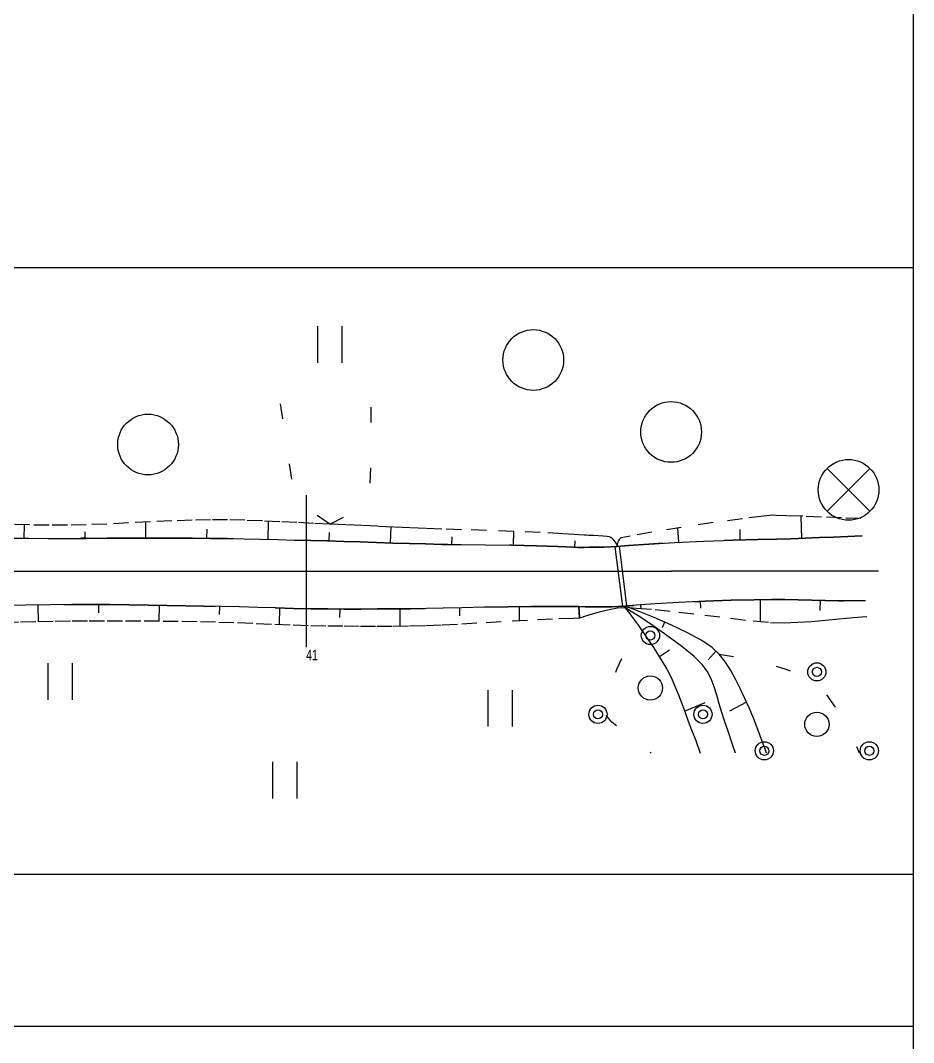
# Model space of a CAD drawing. Extents: x 2172 to 5772, y -842 to -248.
# Drawn here: x 3077.8 to 3107.23, y -638.01 to -604.33 of the extents above; entities that cross this region are included whole.
import ezdxf

# ---------------------------------------------------------------- set-up
doc = ezdxf.new("R2010")
doc.units = 0
doc.header["$MEASUREMENT"] = 0
for name, pattern in [('CONTI', [0]), ('STROT', [1.7, 0.5, -1.2]), ('TP0', [0])]:
    doc.linetypes.add(name, pattern=pattern)
doc.layers.get('0').update_dxf_attribs({"linetype": 'CONTINUOUS'})
for name, color, linetype in [('DEFAULT', 7, 'CONTI'), ('OBRIVDEFAULT', 32, 'CONTI'), ('OTKOSDEFAULT', 32, 'CONTI'), ('SIT_LDEFAULT', 7, 'CONTI'), ('USLZNDEFAULT', 7, 'CONTI')]:
    doc.layers.add(name, color=color, linetype=linetype)
doc.styles.add('SHRFT', font='TXT', dxfattribs={"width": 8.75})

# ---------------------------------------------------------------- blocks, each defined once
blk = doc.blocks.new('BL_2009')
at = {"color": 0}
for centre, radius in [((0, 8.65), 1.5), ((0, 8.65), 0.75), ((0, 0), 2), ((-8.65, -4.35), 1.5), ((8.65, -4.35), 1.5), ((-8.65, -4.35), 0.75), ((8.65, -4.35), 0.75)]:
    blk.add_circle(centre, radius, dxfattribs=at)
blk = doc.blocks.new('BL_7')
at = {"color": 0}
for p, q in [((-3.5, 3.5), (3.5, -3.5)), ((-3.5, -3.5), (3.5, 3.5))]:
    blk.add_line(p, q, dxfattribs=at)
blk.add_circle((0, 0), 5, dxfattribs=at)
blk = doc.blocks.new('BL_2011')
at = {"color": 0}
for p, q in [((0, 0), (0, 6)), ((4, 0), (4, 6))]:
    blk.add_line(p, q, dxfattribs=at)
blk = doc.blocks.new('BL_2004')
at = {"color": 0}
blk.add_circle((0, 0), 5, dxfattribs=at)

msp = doc.modelspace()

# ---------------------------------------------------------------- linework, layer by layer
at = {"linetype": 'TP0'}
for p, q in [((3107.228, -612.478), (2267.228, -612.478)), ((3107.228, -632.478), (2267.228, -632.478))]:
    msp.add_line(p, q, dxfattribs=at)
at = {"linetype": 'Continuous'}
msp.add_lwpolyline([(3107.228, -837.478), (3107.228, -447.023)], dxfattribs=at)
at = {"layer": 'DEFAULT', "color": 12, "linetype": 'CONTI'}
for p, q in [((3087.228, -624.978), (3087.227, -619.977)), ((3072.276, -622.477), (3077.909, -622.478)), ((3095.908, -622.478), (3096.744, -622.478)), ((3096.744, -622.478), (3097.581, -622.478)), ((3097.581, -622.478), (3098.417, -622.478)), ((3098.417, -622.478), (3099.254, -622.478))]:
    msp.add_line(p, q, dxfattribs=at)
for points in [[(3077.909, -622.478, 0), (3079.266, -622.478, 0)], [(3079.266, -622.478, 0), (3080.57, -622.477, 0)], [(3080.57, -622.477, 0), (3081.821, -622.478, 0)], [(3081.821, -622.478, 0), (3083.02, -622.478, 0)], [(3083.02, -622.478, 0), (3084.165, -622.478, 0)], [(3084.165, -622.478, 0), (3085.256, -622.477, 0)], [(3085.256, -622.477, 0), (3086.296, -622.476, 0)], [(3086.296, -622.476, 0), (3087.282, -622.478, 0)], [(3087.282, -622.478, 0), (3088.212, -622.477, 0)], [(3088.212, -622.477, 0), (3089.092, -622.477, 0)], [(3089.092, -622.477, 0), (3089.917, -622.479, 0)], [(3089.917, -622.479, 0), (3090.69, -622.478, 0)], [(3090.69, -622.478, 0), (3091.407, -622.478, 0)], [(3091.407, -622.478, 0), (3092.073, -622.478, 0)], [(3092.073, -622.478, 0), (3092.686, -622.478, 0)], [(3092.686, -622.478, 0), (3093.245, -622.479, 0)], [(3093.245, -622.479, 0), (3093.752, -622.477, 0)], [(3093.752, -622.477, 0), (3094.203, -622.477, 0)], [(3094.203, -622.477, 0), (3094.603, -622.477, 0)], [(3094.603, -622.477, 0), (3094.949, -622.478, 0)], [(3094.949, -622.478, 0), (3095.243, -622.478, 0)], [(3095.243, -622.478, 0), (3095.482, -622.478, 0)], [(3095.482, -622.478, 0), (3095.668, -622.478, 0)], [(3095.668, -622.478, 0), (3095.802, -622.477, 0)], [(3095.802, -622.477, 0), (3095.882, -622.477, 0)], [(3095.882, -622.477, 0), (3095.907, -622.477, 0)], [(3099.281, -622.478, 0), (3099.254, -622.477, 0)], [(3099.361, -622.478, 0), (3099.281, -622.478, 0)], [(3099.493, -622.477, 0), (3099.361, -622.478, 0)], [(3099.681, -622.478, 0), (3099.493, -622.477, 0)], [(3099.919, -622.477, 0), (3099.681, -622.478, 0)], [(3100.212, -622.477, 0), (3099.919, -622.477, 0)], [(3100.559, -622.478, 0), (3100.212, -622.477, 0)], [(3100.957, -622.478, 0), (3100.559, -622.478, 0)], [(3101.411, -622.478, 0), (3100.957, -622.478, 0)], [(3101.917, -622.478, 0), (3101.411, -622.478, 0)], [(3102.476, -622.477, 0), (3101.917, -622.478, 0)], [(3103.089, -622.478, 0), (3102.476, -622.477, 0)], [(3103.754, -622.478, 0), (3103.089, -622.478, 0)], [(3104.474, -622.477, 0), (3103.754, -622.478, 0)], [(3105.245, -622.478, 0), (3104.474, -622.477, 0)], [(3106.07, -622.477, 0), (3105.245, -622.478, 0)]]:
    msp.add_polyline3d(points, dxfattribs=at)
at = {"layer": 'OBRIVDEFAULT', "color": 32}
for p, q in [((3097.719, -623.673, 42.038), (3097.779, -623.752, 42.044)), ((3098.192, -623.809, 42.163), (3097.848, -623.678, 42.178)), ((3097.779, -623.752, 42.044), (3097.937, -623.963, 42.058)), ((3097.937, -623.963, 42.058), (3098.162, -624.273, 42.08)), ((3098.678, -624.005, 42.142), (3098.192, -623.809, 42.163)), ((3099.231, -624.245, 42.118), (3098.678, -624.005, 42.142)), ((3098.162, -624.273, 42.08), (3098.419, -624.639, 42.105)), ((3099.025, -624.155), (3098.947, -624.347)), ((3099.781, -624.506, 42.094), (3099.231, -624.245, 42.118)), ((3098.419, -624.639, 42.105), (3098.683, -625.026, 42.131)), ((3100.258, -624.766, 42.072), (3099.781, -624.506, 42.094)), ((3098.683, -625.026, 42.131), (3098.918, -625.396, 42.156)), ((3098.855, -625.295), (3099.182, -625.068)), ((3100.594, -624.994, 42.055), (3100.258, -624.766, 42.072)), ((3100.825, -625.218, 42.061), (3100.594, -624.994, 42.055)), ((3098.918, -625.396, 42.156), (3099.101, -625.707, 42.176)), ((3100.714, -625.11), (3100.456, -625.399)), ((3101.028, -625.474, 42.066), (3100.825, -625.218, 42.061)), ((3099.101, -625.707, 42.176), (3099.239, -625.981, 42.164)), ((3101.209, -625.756, 42.072), (3101.028, -625.474, 42.066)), ((3101.375, -626.055, 42.078), (3101.209, -625.756, 42.072)), ((3099.239, -625.981, 42.164), (3099.365, -626.263, 42.152)), ((3101.526, -626.363, 42.084), (3101.375, -626.055, 42.078)), ((3099.365, -626.263, 42.152), (3099.481, -626.55, 42.14)), ((3101.67, -626.676, 42.089), (3101.526, -626.363, 42.084)), ((3099.481, -626.55, 42.14), (3099.591, -626.841, 42.128)), ((3101.812, -626.982, 42.095), (3101.67, -626.676, 42.089)), ((3099.591, -626.841, 42.128), (3099.699, -627.132, 42.116)), ((3099.682, -627.087), (3100.364, -626.802)), ((3101.724, -626.793), (3101.168, -627.087)), ((3101.966, -627.348, 42.072), (3101.812, -626.982, 42.095)), ((3099.699, -627.132, 42.116), (3099.806, -627.424, 42.104)), ((3099.806, -627.424, 42.104), (3099.917, -627.712, 42.091)), ((3102.146, -627.818, 42.042), (3101.966, -627.348, 42.072)), ((3099.917, -627.712, 42.091), (3100.051, -628.061, 42.074)), ((3100.051, -628.061, 42.074), (3100.203, -628.478, 42.054)), ((3102.335, -628.349, 42.009), (3102.146, -627.818, 42.042)), ((3102.38, -628.478, 42), (3102.335, -628.349, 42.035))]:
    msp.add_line(p, q, dxfattribs=at)
at = {"layer": 'OTKOSDEFAULT', "color": 32, "linetype": 'STROT'}
for p, q in [((3102.294, -620.666, 42.152), (3101.591, -620.751, 42.157)), ((3102.567, -620.635, 42.15), (3102.294, -620.666, 42.152)), ((3102.7, -620.64, 42.154), (3102.567, -620.635, 42.15)), ((3103.057, -620.651, 42.163), (3102.7, -620.64, 42.154)), ((3103.575, -620.671, 42.177), (3103.057, -620.651, 42.163)), ((3104.194, -620.694, 42.194), (3103.575, -620.671, 42.177)), ((3104.855, -620.721, 42.212), (3104.194, -620.694, 42.194)), ((3078.104, -620.956, 42.31), (3077.457, -620.937, 42.297)), ((3078.746, -620.967, 42.323), (3078.104, -620.956, 42.31)), ((3079.352, -620.968, 42.335), (3078.746, -620.967, 42.323)), ((3079.972, -620.953, 42.338), (3079.352, -620.968, 42.335)), ((3080.651, -620.926, 42.343), (3079.972, -620.953, 42.338)), ((3081.365, -620.89, 42.347), (3080.651, -620.926, 42.343)), ((3082.087, -620.855, 42.351), (3081.365, -620.89, 42.347)), ((3082.796, -620.822, 42.356), (3082.087, -620.855, 42.351)), ((3083.462, -620.798, 42.36), (3082.796, -620.822, 42.356)), ((3084.065, -620.787, 42.364), (3083.462, -620.798, 42.36)), ((3084.63, -620.79, 42.358), (3084.065, -620.787, 42.364)), ((3085.201, -620.803, 42.353), (3084.63, -620.79, 42.358)), ((3085.776, -620.824, 42.347), (3085.201, -620.803, 42.353)), ((3086.347, -620.85, 42.342), (3085.776, -620.824, 42.347)), ((3086.909, -620.877, 42.336), (3086.347, -620.85, 42.342)), ((3087.46, -620.905, 42.331), (3086.909, -620.877, 42.336)), ((3087.997, -620.928, 42.326), (3087.46, -620.905, 42.331)), ((3088.523, -620.949, 42.317), (3087.997, -620.928, 42.326)), ((3089.05, -620.973, 42.309), (3088.523, -620.949, 42.317)), ((3089.576, -621, 42.301), (3089.05, -620.973, 42.309)), ((3090.102, -621.025, 42.293), (3089.576, -621, 42.301)), ((3090.63, -621.049, 42.285), (3090.102, -621.025, 42.293)), ((3091.156, -621.074, 42.276), (3090.63, -621.049, 42.285)), ((3099.577, -621.035, 42.172), (3098.61, -621.195, 42.18)), ((3100.626, -620.879, 42.165), (3099.577, -621.035, 42.172)), ((3101.591, -620.751, 42.157), (3100.626, -620.879, 42.165)), ((3105.492, -620.746, 42.229), (3104.855, -620.721, 42.212)), ((3091.684, -621.093, 42.268), (3091.156, -621.074, 42.276)), ((3092.332, -621.111, 42.26), (3091.684, -621.093, 42.268)), ((3093.155, -621.134, 42.249), (3092.332, -621.111, 42.26)), ((3094.055, -621.167, 42.237), (3093.155, -621.134, 42.249)), ((3094.927, -621.206, 42.226), (3094.055, -621.167, 42.237)), ((3095.674, -621.249, 42.216), (3094.927, -621.206, 42.226)), ((3096.197, -621.282, 42.21), (3095.674, -621.249, 42.216)), ((3096.391, -621.295, 42.207), (3096.197, -621.282, 42.21)), ((3096.432, -621.297, 42.204), (3096.391, -621.295, 42.207)), ((3096.535, -621.299, 42.195), (3096.432, -621.297, 42.204)), ((3096.681, -621.305, 42.183), (3096.535, -621.299, 42.195)), ((3096.844, -621.311, 42.17), (3096.681, -621.305, 42.183)), ((3097.002, -621.323, 42.156), (3096.844, -621.311, 42.17)), ((3097.132, -621.335, 42.146), (3097.002, -621.323, 42.156)), ((3097.212, -621.346, 42.139), (3097.132, -621.335, 42.146)), ((3097.259, -621.372, 42.137), (3097.212, -621.346, 42.139)), ((3097.31, -621.411, 42.134), (3097.259, -621.372, 42.137)), ((3097.598, -621.379, 42.187), (3097.564, -621.398, 42.178)), ((3097.895, -621.323, 42.185), (3097.598, -621.379, 42.187)), ((3098.61, -621.195, 42.18), (3097.895, -621.323, 42.185)), ((3097.356, -621.46, 42.132), (3097.31, -621.411, 42.134)), ((3097.399, -621.511, 42.129), (3097.356, -621.46, 42.132)), ((3097.434, -621.556, 42.127), (3097.399, -621.511, 42.129)), ((3097.456, -621.59, 42.125), (3097.434, -621.556, 42.127)), ((3097.464, -621.601, 42.125), (3097.456, -621.59, 42.125)), ((3097.47, -621.551, 42.135), (3097.459, -621.579, 42.128)), ((3097.459, -621.579, 42.128), (3097.464, -621.601, 42.125)), ((3097.468, -621.662, 42.212), (3097.464, -621.601, 42.125)), ((3097.464, -621.601, 42.125), (3097.468, -621.662, 42.212)), ((3097.487, -621.513, 42.145), (3097.47, -621.551, 42.135)), ((3097.507, -621.469, 42.157), (3097.487, -621.513, 42.145)), ((3097.532, -621.43, 42.168), (3097.507, -621.469, 42.157)), ((3097.564, -621.398, 42.178), (3097.532, -621.43, 42.168)), ((3096.195, -623.648, 42.226), (3096.222, -624.019, 42.213)), ((3096.222, -624.019, 42.213), (3096.195, -623.648, 42.226)), ((3096.915, -623.808, 42.131), (3097.199, -623.74, 42.098)), ((3097.199, -623.74, 42.098), (3097.476, -623.691, 42.066)), ((3097.476, -623.691, 42.066), (3097.719, -623.673, 42.038)), ((3097.719, -623.673, 42.038), (3097.716, -623.63, 42.184)), ((3097.716, -623.63, 42.184), (3097.848, -623.678, 42.178)), ((3097.848, -623.678, 42.178), (3098.091, -623.692, 42.044)), ((3098.091, -623.692, 42.044), (3098.713, -623.745, 42.054)), ((3098.713, -623.745, 42.054), (3099.495, -623.827, 42.067)), ((3094.006, -624.117, 42.248), (3094.836, -624.074, 42.235)), ((3094.836, -624.074, 42.235), (3095.544, -624.043, 42.223)), ((3095.544, -624.043, 42.223), (3096.037, -624.026, 42.216)), ((3096.037, -624.026, 42.216), (3096.222, -624.019, 42.213)), ((3096.222, -624.019, 42.213), (3096.278, -624, 42.206)), ((3096.278, -624, 42.206), (3096.429, -623.949, 42.188)), ((3096.429, -623.949, 42.188), (3096.65, -623.88, 42.162)), ((3096.65, -623.88, 42.162), (3096.915, -623.808, 42.131)), ((3099.495, -623.827, 42.067), (3100.351, -623.927, 42.081)), ((3100.351, -623.927, 42.081), (3101.196, -624.03, 42.095)), ((3101.196, -624.03, 42.095), (3101.946, -624.117, 42.107)), ((3104.326, -624.095, 42.166), (3104.781, -624.051, 42.179)), ((3104.781, -624.051, 42.179), (3105.237, -624.007, 42.192)), ((3105.237, -624.007, 42.192), (3105.692, -623.971, 42.204)), ((3077.243, -624.166, 42.333), (3077.809, -624.15, 42.357)), ((3077.809, -624.15, 42.357), (3078.382, -624.137, 42.381)), ((3078.382, -624.137, 42.381), (3078.951, -624.124, 42.405)), ((3078.951, -624.124, 42.405), (3079.508, -624.116, 42.429)), ((3079.508, -624.116, 42.429), (3080.072, -624.111, 42.431)), ((3080.072, -624.111, 42.431), (3080.66, -624.11, 42.434)), ((3080.66, -624.11, 42.434), (3081.264, -624.111, 42.437)), ((3081.264, -624.111, 42.437), (3081.882, -624.116, 42.439)), ((3081.882, -624.116, 42.439), (3082.503, -624.121, 42.442)), ((3082.503, -624.121, 42.442), (3083.122, -624.129, 42.445)), ((3083.122, -624.129, 42.445), (3083.73, -624.139, 42.448)), ((3083.73, -624.139, 42.448), (3084.337, -624.154, 42.435)), ((3084.337, -624.154, 42.435), (3084.955, -624.173, 42.421)), ((3084.955, -624.173, 42.421), (3085.573, -624.199, 42.408)), ((3085.573, -624.199, 42.408), (3086.187, -624.224, 42.394)), ((3086.187, -624.224, 42.394), (3086.788, -624.247, 42.381)), ((3086.788, -624.247, 42.381), (3087.369, -624.266, 42.369)), ((3087.369, -624.266, 42.369), (3087.925, -624.279, 42.356)), ((3087.925, -624.279, 42.356), (3088.466, -624.285, 42.346)), ((3088.466, -624.285, 42.346), (3089.006, -624.288, 42.336)), ((3089.006, -624.288, 42.336), (3089.547, -624.289, 42.325)), ((3089.547, -624.289, 42.325), (3090.086, -624.286, 42.315)), ((3090.086, -624.286, 42.315), (3090.625, -624.278, 42.305)), ((3090.625, -624.278, 42.305), (3091.163, -624.267, 42.294)), ((3091.163, -624.267, 42.294), (3091.7, -624.248, 42.284)), ((3091.7, -624.248, 42.284), (3092.345, -624.215, 42.274)), ((3092.345, -624.215, 42.274), (3093.145, -624.166, 42.261)), ((3093.145, -624.166, 42.261), (3094.006, -624.117, 42.248)), ((3101.946, -624.117, 42.107), (3102.514, -624.168, 42.116)), ((3102.514, -624.168, 42.116), (3102.964, -624.177, 42.129)), ((3102.964, -624.177, 42.129), (3103.417, -624.164, 42.141)), ((3103.417, -624.164, 42.141), (3103.87, -624.135, 42.154)), ((3103.87, -624.135, 42.154), (3104.326, -624.095, 42.166))]:
    msp.add_line(p, q, dxfattribs=at)
at = {"layer": 'OTKOSDEFAULT', "color": 32}
for p, q in [((3103.548, -621.397), (3103.52, -620.669)), ((3077.93, -621.395), (3077.932, -620.951)), ((3081.938, -621.392), (3081.939, -620.862)), ((3085.963, -621.434), (3085.976, -620.832)), ((3089.999, -621.548), (3090.016, -621.02)), ((3099.491, -621.528), (3099.466, -621.053)), ((3077.406, -621.393, 42.311), (3078.068, -621.395, 42.322)), ((3079.932, -621.397), (3079.931, -621.177)), ((3080.656, -621.396, 42.339), (3081.374, -621.393, 42.336)), ((3081.374, -621.393, 42.336), (3082.102, -621.393, 42.334)), ((3082.102, -621.393, 42.334), (3082.808, -621.393, 42.331)), ((3082.808, -621.393, 42.331), (3083.472, -621.395, 42.328)), ((3083.949, -621.399), (3083.952, -621.094)), ((3087.979, -621.484), (3087.985, -621.208)), ((3092.02, -621.599), (3092.024, -621.351)), ((3094.044, -621.625), (3094.055, -621.167)), ((3101.521, -621.452), (3101.512, -621.107)), ((3103.654, -621.394, 42.225), (3104.124, -621.374, 42.226)), ((3104.124, -621.374, 42.226), (3104.595, -621.355, 42.227)), ((3104.595, -621.355, 42.227), (3105.064, -621.334, 42.227)), ((3105.064, -621.334, 42.227), (3105.532, -621.319, 42.228)), ((3078.068, -621.395, 42.322), (3078.721, -621.398, 42.333)), ((3078.721, -621.398, 42.333), (3079.34, -621.398, 42.344)), ((3079.34, -621.398, 42.344), (3079.969, -621.397, 42.342)), ((3079.969, -621.397, 42.342), (3080.656, -621.396, 42.339)), ((3083.472, -621.395, 42.328), (3084.064, -621.399, 42.326)), ((3084.064, -621.399, 42.326), (3084.615, -621.406, 42.324)), ((3084.615, -621.406, 42.324), (3085.169, -621.416, 42.322)), ((3085.169, -621.416, 42.322), (3085.724, -621.429, 42.32)), ((3085.724, -621.429, 42.32), (3086.277, -621.44, 42.319)), ((3086.277, -621.44, 42.319), (3086.828, -621.456, 42.317)), ((3086.828, -621.456, 42.317), (3087.375, -621.47, 42.315)), ((3087.375, -621.47, 42.315), (3087.917, -621.483, 42.313)), ((3087.917, -621.483, 42.313), (3088.454, -621.496, 42.307)), ((3088.454, -621.496, 42.307), (3088.993, -621.514, 42.3)), ((3088.993, -621.514, 42.3), (3089.53, -621.532, 42.294)), ((3089.53, -621.532, 42.294), (3090.069, -621.551, 42.287)), ((3090.069, -621.551, 42.287), (3090.606, -621.568, 42.28)), ((3090.606, -621.568, 42.28), (3091.144, -621.582, 42.274)), ((3091.144, -621.582, 42.274), (3091.683, -621.595, 42.267)), ((3091.683, -621.595, 42.267), (3092.327, -621.603, 42.259)), ((3092.327, -621.603, 42.259), (3093.124, -621.61, 42.249)), ((3093.124, -621.61, 42.249), (3093.982, -621.624, 42.238)), ((3093.982, -621.624, 42.238), (3094.807, -621.643, 42.227)), ((3094.807, -621.643, 42.227), (3095.511, -621.666, 42.218)), ((3095.511, -621.666, 42.218), (3095.999, -621.687, 42.212)), ((3095.999, -621.687, 42.212), (3096.183, -621.696, 42.21)), ((3096.072, -621.691), (3096.08, -621.482)), ((3096.183, -621.696, 42.21), (3096.231, -621.695, 42.21)), ((3096.231, -621.695, 42.21), (3096.364, -621.693, 42.21)), ((3096.364, -621.693, 42.21), (3096.555, -621.69, 42.21)), ((3096.555, -621.69, 42.21), (3096.782, -621.687, 42.211)), ((3096.782, -621.687, 42.211), (3097.027, -621.682, 42.211)), ((3097.027, -621.682, 42.211), (3097.263, -621.674, 42.212)), ((3097.263, -621.674, 42.212), (3097.468, -621.662, 42.212)), ((3097.468, -621.662, 42.212), (3097.836, -621.635, 42.213)), ((3097.836, -621.635, 42.213), (3098.502, -621.588, 42.214)), ((3098.502, -621.588, 42.214), (3099.366, -621.535, 42.216)), ((3099.366, -621.535, 42.216), (3100.322, -621.491, 42.218)), ((3100.322, -621.491, 42.218), (3101.27, -621.459, 42.22)), ((3101.27, -621.459, 42.22), (3102.101, -621.44, 42.222)), ((3102.101, -621.44, 42.222), (3102.715, -621.426, 42.223)), ((3102.715, -621.426, 42.223), (3103.185, -621.412, 42.224)), ((3103.185, -621.412, 42.224), (3103.654, -621.394, 42.225)), ((3077.966, -623.602, 42.339), (3077.087, -623.622, 42.321)), ((3078.791, -623.586, 42.356), (3077.966, -623.602, 42.339)), ((3078.379, -623.595), (3078.389, -624.137)), ((3079.497, -623.577, 42.37), (3078.791, -623.586, 42.356)), ((3080.122, -623.577, 42.373), (3079.497, -623.577, 42.37)), ((3080.753, -623.581, 42.376), (3080.122, -623.577, 42.373)), ((3080.379, -623.579), (3080.377, -623.846)), ((3081.385, -623.59, 42.379), (3080.753, -623.581, 42.376)), ((3082.013, -623.601, 42.382), (3081.385, -623.59, 42.379)), ((3082.633, -623.613, 42.385), (3082.013, -623.601, 42.382)), ((3082.373, -623.608), (3082.363, -624.119)), ((3083.244, -623.626, 42.388), (3082.633, -623.613, 42.385)), ((3083.838, -623.635, 42.391), (3083.244, -623.626, 42.388)), ((3084.429, -623.646, 42.372), (3083.838, -623.635, 42.391)), ((3084.36, -623.645), (3084.355, -623.901)), ((3085.024, -623.658, 42.352), (3084.429, -623.646, 42.372)), ((3085.622, -623.674, 42.333), (3085.024, -623.658, 42.352)), ((3086.215, -623.689, 42.314), (3085.622, -623.674, 42.333)), ((3086.802, -623.704, 42.295), (3086.215, -623.689, 42.314)), ((3086.343, -623.693), (3086.331, -624.228)), ((3087.373, -623.715, 42.276), (3086.802, -623.704, 42.295)), ((3087.927, -623.721, 42.258), (3087.373, -623.715, 42.276)), ((3088.471, -623.725, 42.249), (3087.927, -623.721, 42.258)), ((3088.322, -623.724), (3088.32, -624.004)), ((3089.015, -623.725, 42.24), (3088.471, -623.725, 42.249)), ((3089.558, -623.724, 42.231), (3089.015, -623.725, 42.24)), ((3090.102, -623.72, 42.222), (3089.558, -623.724, 42.231)), ((3090.644, -623.715, 42.213), (3090.102, -623.72, 42.222)), ((3090.298, -623.717), (3090.303, -624.282)), ((3091.186, -623.709, 42.205), (3090.644, -623.715, 42.213)), ((3091.729, -623.701, 42.196), (3091.186, -623.709, 42.205)), ((3092.347, -623.687, 42.2), (3091.729, -623.701, 42.196)), ((3092.266, -623.688), (3092.272, -623.953)), ((3093.078, -623.67, 42.205), (3092.347, -623.687, 42.2)), ((3093.859, -623.655, 42.21), (3093.078, -623.67, 42.205)), ((3094.624, -623.645, 42.215), (3093.859, -623.655, 42.21)), ((3094.233, -623.648), (3094.238, -624.103)), ((3095.311, -623.643, 42.22), (3094.624, -623.645, 42.215)), ((3095.854, -623.645, 42.224), (3095.311, -623.643, 42.22)), ((3096.195, -623.648, 42.226), (3095.854, -623.645, 42.224)), ((3096.412, -623.65, 42.22), (3096.195, -623.648, 42.226)), ((3096.629, -623.652, 42.214), (3096.412, -623.65, 42.22)), ((3096.847, -623.654, 42.208), (3096.629, -623.652, 42.214)), ((3097.065, -623.651, 42.202), (3096.847, -623.654, 42.208)), ((3097.282, -623.649, 42.196), (3097.065, -623.651, 42.202)), ((3097.499, -623.641, 42.19), (3097.282, -623.649, 42.196)), ((3097.716, -623.63, 42.184), (3097.499, -623.641, 42.19)), ((3098.087, -623.603, 42.189), (3097.716, -623.63, 42.184)), ((3098.712, -623.559, 42.198), (3098.087, -623.603, 42.189)), ((3098.237, -623.591), (3098.244, -623.704)), ((3099.499, -623.511, 42.21), (3098.712, -623.559, 42.198)), ((3100.366, -623.468, 42.222), (3099.499, -623.511, 42.21)), ((3100.201, -623.476), (3100.21, -623.694)), ((3101.221, -623.438, 42.235), (3100.366, -623.468, 42.222)), ((3101.978, -623.421, 42.246), (3101.221, -623.438, 42.235)), ((3102.545, -623.414, 42.254), (3101.978, -623.421, 42.246)), ((3102.172, -623.418), (3102.18, -624.138)), ((3102.988, -623.416, 42.253), (3102.545, -623.414, 42.254)), ((3103.432, -623.423, 42.253), (3102.988, -623.416, 42.253)), ((3103.876, -623.434, 42.252), (3103.432, -623.423, 42.253)), ((3104.318, -623.445, 42.252), (3103.876, -623.434, 42.252)), ((3104.146, -623.44), (3104.138, -623.776)), ((3104.762, -623.454, 42.251), (3104.318, -623.445, 42.252)), ((3105.206, -623.457, 42.251), (3104.762, -623.454, 42.251)), ((3105.65, -623.452, 42.25), (3105.206, -623.457, 42.251))]:
    msp.add_line(p, q, dxfattribs=at)
at = {"layer": 'SIT_LDEFAULT', "color": 7}
for p, q in [((3086.449, -617.462), (3086.372, -616.967)), ((3089.354, -617.577), (3089.357, -617.077)), ((3086.746, -619.442), (3086.672, -618.947)), ((3089.324, -619.577), (3089.345, -619.078)), ((3087.997, -620.928), (3087.578, -620.647)), ((3087.997, -620.928), (3088.45, -620.701)), ((3081.374, -621.393), (3080.656, -621.396)), ((3082.102, -621.393), (3081.374, -621.393)), ((3082.808, -621.393), (3082.102, -621.393)), ((3083.472, -621.395), (3082.808, -621.393)), ((3104.124, -621.374), (3103.654, -621.394)), ((3104.595, -621.355), (3104.124, -621.374)), ((3105.064, -621.334), (3104.595, -621.355)), ((3105.532, -621.319), (3105.064, -621.334)), ((3079.968, -621.395), (3079.797, -621.396)), ((3080.656, -621.396), (3079.969, -621.397)), ((3084.064, -621.399), (3083.472, -621.395)), ((3084.615, -621.406), (3084.064, -621.399)), ((3084.819, -621.41), (3084.615, -621.406)), ((3087.375, -621.47), (3086.836, -621.456)), ((3087.917, -621.483), (3087.375, -621.47)), ((3088.454, -621.496), (3087.917, -621.483)), ((3088.993, -621.514), (3088.454, -621.496)), ((3089.53, -621.532), (3088.993, -621.514)), ((3090.069, -621.551), (3089.53, -621.532)), ((3090.606, -621.568), (3090.069, -621.551)), ((3091.144, -621.582), (3090.606, -621.568)), ((3091.683, -621.595), (3091.144, -621.582)), ((3091.884, -621.595), (3091.682, -621.593)), ((3093.982, -621.624), (3093.906, -621.621)), ((3094.806, -621.641), (3093.981, -621.622)), ((3095.511, -621.666), (3094.807, -621.643)), ((3095.998, -621.686), (3095.51, -621.664)), ((3096.183, -621.696), (3095.999, -621.687)), ((3096.231, -621.695), (3096.183, -621.696)), ((3096.364, -621.693), (3096.231, -621.695)), ((3096.555, -621.69), (3096.364, -621.693)), ((3096.782, -621.687), (3096.555, -621.69)), ((3097.027, -621.682), (3096.782, -621.687)), ((3097.263, -621.674), (3097.027, -621.682)), ((3097.468, -621.662), (3097.263, -621.674)), ((3097.647, -623.638), (3097.398, -621.671)), ((3097.836, -621.635), (3097.468, -621.662)), ((3097.784, -623.621), (3097.539, -621.653)), ((3098.502, -621.588), (3097.836, -621.635)), ((3098.97, -621.557), (3098.502, -621.588)), ((3101.27, -621.459), (3100.999, -621.467)), ((3102.101, -621.44), (3101.27, -621.459)), ((3102.715, -621.426), (3102.101, -621.44)), ((3103.185, -621.412), (3102.715, -621.426)), ((3103.654, -621.394), (3103.185, -621.412)), ((3079.237, -623.581), (3079.497, -623.577)), ((3079.497, -623.577), (3080.122, -623.577)), ((3080.122, -623.577), (3080.753, -623.581)), ((3080.753, -623.581), (3081.385, -623.59)), ((3081.385, -623.59), (3082.013, -623.601)), ((3082.013, -623.601), (3082.633, -623.613)), ((3082.633, -623.613), (3083.244, -623.626)), ((3083.244, -623.626), (3083.838, -623.635)), ((3083.838, -623.635), (3084.217, -623.641)), ((3086.199, -623.688), (3086.215, -623.689)), ((3086.215, -623.689), (3086.802, -623.704)), ((3086.802, -623.704), (3087.373, -623.715)), ((3087.373, -623.715), (3087.927, -623.721)), ((3087.927, -623.721), (3088.471, -623.725)), ((3088.471, -623.725), (3089.015, -623.725)), ((3089.015, -623.725), (3089.558, -623.724)), ((3089.558, -623.724), (3090.102, -623.72)), ((3090.102, -623.72), (3090.644, -623.715)), ((3090.644, -623.715), (3091.138, -623.71)), ((3093.107, -623.668), (3093.859, -623.655)), ((3093.859, -623.655), (3094.624, -623.645)), ((3094.624, -623.645), (3095.311, -623.643)), ((3095.311, -623.643), (3095.854, -623.645)), ((3095.854, -623.643), (3096.194, -623.646)), ((3096.195, -623.648), (3096.412, -623.65)), ((3096.412, -623.65), (3096.629, -623.652)), ((3096.629, -623.652), (3096.847, -623.654)), ((3096.847, -623.654), (3097.065, -623.651)), ((3097.065, -623.651), (3097.282, -623.649)), ((3097.282, -623.647), (3097.498, -623.639)), ((3097.498, -623.639), (3097.715, -623.628)), ((3097.716, -623.63), (3098.012, -623.607)), ((3097.841, -623.749), (3097.719, -623.673)), ((3098.16, -623.954), (3097.841, -623.749)), ((3099.976, -623.486), (3100.366, -623.468)), ((3100.366, -623.468), (3101.221, -623.438)), ((3101.221, -623.438), (3101.978, -623.421)), ((3101.978, -623.421), (3102.545, -623.414)), ((3102.545, -623.414), (3102.988, -623.416)), ((3102.988, -623.416), (3103.432, -623.423)), ((3103.432, -623.423), (3103.876, -623.434)), ((3103.877, -623.436), (3104.319, -623.447)), ((3104.318, -623.445), (3104.762, -623.454)), ((3104.762, -623.452), (3104.908, -623.454)), ((3098.605, -624.249), (3098.16, -623.954)), ((3099.104, -624.597), (3098.605, -624.249)), ((3099.59, -624.958), (3099.104, -624.597)), ((3100.001, -625.291), (3099.59, -624.958)), ((3097.454, -625.71), (3097.618, -625.352)), ((3100.269, -625.549), (3100.001, -625.291)), ((3100.825, -625.218), (3100.959, -625.235)), ((3100.959, -625.235), (3101.301, -625.29)), ((3097.414, -625.803), (3097.453, -625.708)), ((3100.428, -625.772), (3100.269, -625.549)), ((3102.706, -625.614), (3103.02, -625.711)), ((3103.02, -625.711), (3103.162, -625.767)), ((3100.556, -626.021), (3100.428, -625.772)), ((3100.658, -626.288), (3100.556, -626.021)), ((3100.747, -626.568), (3100.658, -626.288)), ((3100.828, -626.854), (3100.747, -626.568)), ((3104.357, -626.558), (3104.646, -626.955)), ((3100.91, -627.136), (3100.828, -626.854)), ((3097.124, -627.252), (3097.115, -627.224)), ((3097.284, -627.451), (3097.122, -627.253)), ((3097.437, -627.577), (3097.284, -627.451)), ((3100.999, -627.411), (3100.91, -627.136)), ((3101.116, -627.745), (3100.999, -627.411)), ((3101.265, -628.188), (3101.116, -627.745)), ((3098.583, -628.478), (3098.553, -628.443)), ((3101.359, -628.478), (3101.265, -628.188)), ((3105.343, -628.261), (3105.433, -628.46)), ((3105.435, -628.459), (3105.443, -628.478))]:
    msp.add_line(p, q, dxfattribs=at)
at = {"layer": 'SIT_LDEFAULT', "linetype": 'TP0'}
msp.add_line((3107.228, -637.478), (2267.228, -637.478), dxfattribs=at)

# ---------------------------------------------------------------- block references
at = {"layer": 'USLZNDEFAULT', "color": 7}
for name, p, xscale, yscale, zscale in [('BL_2011', (3087.601, -615.609), 0.1999999999998181, 0.1999999999999318, 0.1999999999999034), ('BL_2004', (3094.7, -615.52), 0.2000000000000455, 0.1999999999999886, 0.2000000000000171), ('BL_2004', (3099.24, -617.892), 0.2000000000000455, 0.1999999999999886, 0.2000000000000171), ('BL_2004', (3082.006, -618.305), 0.2000000000000455, 0.1999999999999886, 0.2000000000000171), ('BL_7', (3105.086, -619.799), 0.1999999999999886, 0.1999999999999886, 0.1999999999999957), ('BL_2009', (3098.559, -626.327), 0.1999999999999886, 0.1999999999999886, 0.1999999999999957), ('BL_2011', (3078.721, -626.715), 0.1999999999998181, 0.1999999999999318, 0.1999999999999034), ('BL_2009', (3104.043, -627.527), 0.1999999999999886, 0.1999999999999886, 0.1999999999999957), ('BL_2011', (3093.213, -627.602), 0.1999999999998181, 0.1999999999999318, 0.1999999999999034), ('BL_2011', (3086.115, -629.966), 0.1999999999998181, 0.1999999999999318, 0.1999999999999034)]:
    msp.add_blockref(name, p, dxfattribs=dict(at, xscale=xscale, yscale=yscale, zscale=zscale))

# ---------------------------------------------------------------- texts
at = {"layer": 'DEFAULT', "color": 12, "style": 'SHRFT', "width": 0.75}
msp.add_text('41', height=0.35, dxfattribs=at).set_placement((3087.214, -625.415))

doc.saveas('drawing.dxf')
